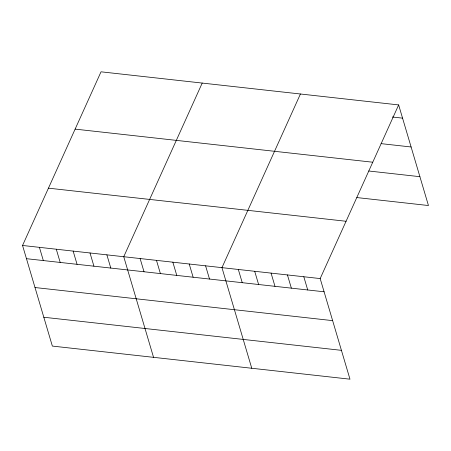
<?xml version="1.0" encoding="UTF-8"?>
<svg xmlns="http://www.w3.org/2000/svg" width="451" height="451" viewBox="0 0 451 451"><rect width="100%" height="100%" fill="white"/><g stroke="black" fill="none" stroke-linecap="round" stroke-linejoin="round"><path stroke-width="0.68" d="M398.645 104.92L320.176 278.571L349.976 379.184L52.355 346.08L22.55 245.468L101.024 71.816L398.645 104.92L428.45 205.532L356.837 197.566M202.217 83.069L123.743 256.72L153.549 357.339M300.428 93.994L221.96 267.646L251.759 368.258M392.331 117.001L402.563 118.139M381.095 143.643L411.103 146.981M75.125 129.121L372.752 162.219M368.755 171.002L419.909 176.691M48.449 188.163L346.069 221.266M22.55 245.468L320.176 278.571M26.468 258.688L324.089 291.791M35.009 287.529L332.635 320.633M43.809 317.245L341.435 350.342M303.805 276.751L307.723 289.97M287.434 274.93L291.352 288.15M271.068 273.109L274.98 286.329M254.697 271.288L258.615 284.508M238.325 269.467L242.243 282.687M205.588 265.825L209.506 279.045M189.217 264.004L193.135 277.23M172.851 262.183L176.769 275.409M156.48 260.362L160.398 273.588M140.109 258.541L144.027 271.767M106.876 254.849L110.794 268.069M90.014 252.972L93.926 266.191M73.147 251.094L77.065 264.32M56.279 249.217L60.197 262.443M39.417 247.345L43.33 260.565"/></g></svg>
